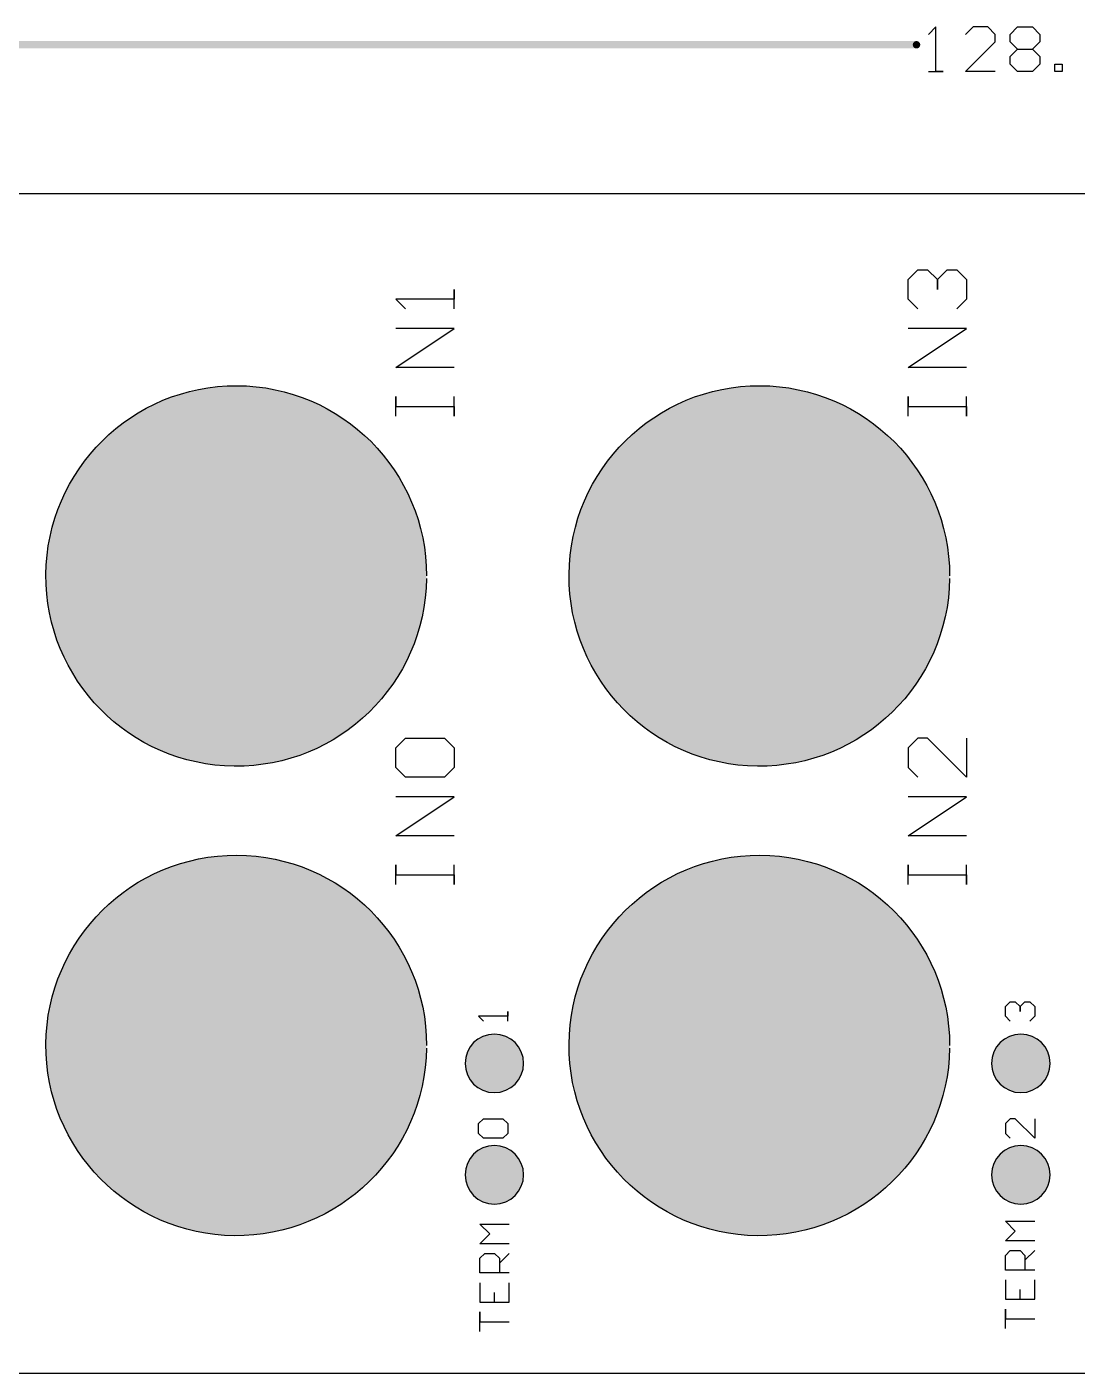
# Model space of a CAD drawing. Header units: millimetres. Extents: x 34 to 167, y 52 to 98.
# Drawn here: x 62.9 to 98.77, y 52.31 to 98.3 of the extents above; entities that cross this region are included whole.
import ezdxf

# ---------------------------------------------------------------- set-up
doc = ezdxf.new("R2010")
doc.units = ezdxf.units.MM
for name, color, linetype in [('Mechanical1', 6, 'Continuous'), ('MultiLayer', 9, 'Continuous'), ('PadHoleLayer', 156, 'Continuous'), ('TopOverlay', 2, 'Continuous')]:
    doc.layers.add(name, color=color, linetype=linetype)

msp = doc.modelspace()

# ---------------------------------------------------------------- linework, layer by layer
at = {"layer": 'Mechanical1'}
for p, q in [((93.94722383999999, 98.29775362), (93.69330511999999, 98.0438349)), ((93.94722383999999, 96.77424638), (93.94722383999999, 98.29775362)), ((95.21681235999999, 98.29775362), (94.96289363999999, 98.0438349)), ((95.72464726, 98.29775362), (95.21681235999999, 98.29775362)), ((95.97856598, 98.0438349), (95.72464726, 98.29775362)), ((95.97856598, 97.78991871999999), (95.97856598, 98.0438349)), ((96.48640087999999, 98.0438349), (96.74031959999999, 98.29775362)), ((96.48640087999999, 97.78991871999999), (96.48640087999999, 98.0438349)), ((96.74031959999999, 98.29775362), (97.2481545, 98.29775362)), ((97.2481545, 98.29775362), (97.50207322, 98.0438349)), ((97.50207322, 98.0438349), (97.50207322, 97.78991871999999)), ((94.96289363999999, 96.77424638), (95.97856598, 97.78991871999999)), ((96.74031959999999, 97.536), (96.48640087999999, 97.78991871999999)), ((96.48640087999999, 97.28208128), (96.74031959999999, 97.536)), ((96.74031959999999, 97.536), (97.2481545, 97.536)), ((97.50207322, 97.78991871999999), (97.2481545, 97.536)), ((97.2481545, 97.536), (97.50207322, 97.28208128)), ((96.48640087999999, 97.0281651), (96.48640087999999, 97.28208128)), ((97.50207322, 97.28208128), (97.50207322, 97.0281651)), ((93.69330511999999, 96.77424638), (94.20114002, 96.77424638)), ((94.20114002, 96.77424638), (93.94722383999999, 96.77424638)), ((95.97856598, 96.77424638), (94.96289363999999, 96.77424638)), ((96.74031959999999, 96.77424638), (96.48640087999999, 97.0281651)), ((97.2481545, 96.77424638), (96.74031959999999, 96.77424638)), ((97.50207322, 97.0281651), (97.2481545, 96.77424638)), ((98.00990811999999, 96.77424638), (98.00990811999999, 97.0281651)), ((98.00990811999999, 97.0281651), (98.26382684, 97.0281651)), ((98.26382684, 96.77424638), (98.00990811999999, 96.77424638)), ((98.26382684, 97.0281651), (98.26382684, 96.77424638))]:
    msp.add_line(p, q, dxfattribs=at)
at = {"layer": 'Mechanical1', "const_width": 0.254}
msp.add_lwpolyline([(33.9624035, 97.6884), (93.28690512, 97.6884)], dxfattribs=at)
at = {"layer": 'Mechanical1', "const_width": 0.127}
msp.add_lwpolyline([(93.22340512, 97.6884, 1), (93.35040511999999, 97.6884, 1)], format="xyb", close=True, dxfattribs=at)
at = {"layer": 'Mechanical1'}
for points in [[(33.9624035, 92.60843048), (162.36237784, 92.60843048)], [(33.9624035, 52.30843488), (162.36239816, 52.30843488)]]:
    msp.add_lwpolyline(points, dxfattribs=at)
for points in [[(76.54938716, 79.45161402, -291.2099329300358), (76.5499993, 79.54089248)], [(94.41749467999999, 79.45161402, -291.2099329300358), (94.41810681999999, 79.54089248)], [(76.54938716, 63.41072154, -291.2099329300358), (76.5499993, 63.5)], [(94.41738799999999, 63.41072154, -291.2099329300358), (94.41800013999999, 63.5)]]:
    msp.add_lwpolyline(points, format="xyb", dxfattribs=at)
for points in [[(76.54938716, 79.45161402, 1), (76.54938716, 79.45161402, 1)], [(76.5499993, 79.54089248, 1), (76.5499993, 79.54089248, 1)], [(94.41749467999999, 79.45161402, 1), (94.41749467999999, 79.45161402, 1)], [(94.41810681999999, 79.54089248, 1), (94.41810681999999, 79.54089248, 1)], [(76.5499993, 63.5, 1), (76.5499993, 63.5, 1)], [(79.86700053999999, 62.89000121999999, 1), (77.86699946, 62.89000121999999, 1)], [(94.41800013999999, 63.5, 1), (94.41800013999999, 63.5, 1)], [(97.84999988, 62.89000121999999, 1), (95.8499988, 62.89000121999999, 1)], [(76.54938716, 63.41072154, 1), (76.54938716, 63.41072154, 1)], [(94.41738799999999, 63.41072154, 1), (94.41738799999999, 63.41072154, 1)], [(77.86699946, 62.89000121999999, 1), (77.86699946, 62.89000121999999, 1)], [(79.86700053999999, 62.89000121999999, 1), (79.86700053999999, 62.89000121999999, 1)], [(95.8499988, 62.89000121999999, 1), (95.8499988, 62.89000121999999, 1)], [(97.84999988, 62.89000121999999, 1), (97.84999988, 62.89000121999999, 1)], [(79.86700053999999, 59.08000122, 1), (77.86699946, 59.08000122, 1)], [(97.84999988, 59.08000122, 1), (95.8499988, 59.08000122, 1)], [(77.86699946, 59.08000122, 1), (77.86699946, 59.08000122, 1)], [(79.86700053999999, 59.08000122, 1), (79.86700053999999, 59.08000122, 1)], [(95.8499988, 59.08000122, 1), (95.8499988, 59.08000122, 1)], [(97.84999988, 59.08000122, 1), (97.84999988, 59.08000122, 1)]]:
    msp.add_lwpolyline(points, format="xyb", close=True, dxfattribs=at)
at = {"layer": 'MultiLayer'}
for points, const_width in [([(68.55000006, 79.54089248, 1), (71.54999914, 79.54089248, 1)], 2.99999908), ([(86.41810758, 79.54089248, 1), (89.41810665999999, 79.54089248, 1)], 2.99999908), ([(68.55000006, 63.5, 1), (71.54999914, 63.5, 1)], 2.99999908), ([(86.4180009, 63.5, 1), (89.41799997999999, 63.5, 1)], 2.99999908), ([(78.48599999999999, 62.89000121999999, 1), (79.24799999999999, 62.89000121999999, 1)], 0.762), ([(96.46899934, 62.89000121999999, 1), (97.23099934, 62.89000121999999, 1)], 0.762), ([(78.48599999999999, 59.08000122, 1), (79.24799999999999, 59.08000122, 1)], 0.762), ([(96.46899934, 59.08000122, 1), (97.23099934, 59.08000122, 1)], 0.762)]:
    msp.add_lwpolyline(points, format="xyb", close=True, dxfattribs=dict(at, const_width=const_width))
at = {"layer": 'PadHoleLayer'}
for points, const_width in [([(66.80000102, 79.54089248, 1), (73.29999818, 79.54089248, 1)], 6.4999997), ([(84.66810853999999, 79.54089248, 1), (91.1681057, 79.54089248, 1)], 6.4999997), ([(66.80000102, 63.5, 1), (73.29999818, 63.5, 1)], 6.4999997), ([(84.66800185999999, 63.5, 1), (91.16799902, 63.5, 1)], 6.4999997), ([(78.367001, 62.89000121999999, 1), (79.36699899999999, 62.89000121999999, 1)], 1.00000054), ([(96.35000034, 62.89000121999999, 1), (97.34999834, 62.89000121999999, 1)], 1.00000054), ([(78.367001, 59.08000122, 1), (79.36699899999999, 59.08000122, 1)], 1.00000054), ([(96.35000034, 59.08000122, 1), (97.34999834, 59.08000122, 1)], 1.00000054)]:
    msp.add_lwpolyline(points, format="xyb", close=True, dxfattribs=dict(at, const_width=const_width))
at = {"layer": 'TopOverlay'}
for p, q in [((93.00064458, 89.66516229999999), (93.33387225999999, 89.99838744)), ((93.33387225999999, 89.99838744), (93.66709739999999, 89.99838744)), ((93.66709739999999, 89.99838744), (94.00032254, 89.66516229999999)), ((94.00032254, 89.66516229999999), (94.33355021999999, 89.99838744)), ((94.33355021999999, 89.99838744), (94.66677535999999, 89.99838744)), ((94.66677535999999, 89.99838744), (95.0000005, 89.66516229999999)), ((77.49999994, 88.66548433999999), (77.49999994, 89.33193462)), ((77.49999994, 89.33193462), (77.49999994, 88.99870947999999)), ((93.00064458, 88.99870947999999), (93.00064458, 89.66516229999999)), ((94.00032254, 89.66516229999999), (94.00032254, 89.33193462)), ((94.00032254, 89.33193462), (94.00032254, 89.66516229999999)), ((95.0000005, 89.66516229999999), (95.0000005, 88.99870947999999)), ((77.49999994, 88.99870947999999), (75.50064402, 88.99870947999999)), ((75.50064402, 88.99870947999999), (75.83387169999999, 88.66548433999999)), ((93.33387225999999, 88.66548433999999), (93.00064458, 88.99870947999999)), ((95.0000005, 88.99870947999999), (94.66677535999999, 88.66548433999999)), ((75.50064402, 86.66612841999999), (77.49999994, 87.99903151999999)), ((77.49999994, 87.99903151999999), (75.50064402, 87.99903151999999)), ((93.00064458, 86.66612841999999), (95.0000005, 87.99903151999999)), ((95.0000005, 87.99903151999999), (93.00064458, 87.99903151999999)), ((77.49999994, 86.66612841999999), (75.50064402, 86.66612841999999)), ((95.0000005, 86.66612841999999), (93.00064458, 86.66612841999999)), ((75.50064402, 85.00000018), (75.50064402, 85.66645046)), ((75.50064402, 85.66645046), (75.50064402, 85.33322532)), ((77.49999994, 85.00000018), (77.49999994, 85.66645046)), ((93.00064458, 85.00000018), (93.00064458, 85.66645046)), ((93.00064458, 85.66645046), (93.00064458, 85.33322532)), ((95.0000005, 85.00000018), (95.0000005, 85.66645046)), ((75.50064402, 85.33322532), (77.49999994, 85.33322532)), ((77.49999994, 85.33322532), (77.49999994, 85.00000018)), ((93.00064458, 85.33322532), (95.0000005, 85.33322532)), ((95.0000005, 85.33322532), (95.0000005, 85.00000018)), ((75.50064402, 73.66516127999999), (75.83387169999999, 73.99838642)), ((75.50064402, 72.99870845999999), (75.50064402, 73.66516127999999)), ((75.83387169999999, 73.99838642), (77.1667748, 73.99838642)), ((77.1667748, 73.99838642), (77.49999994, 73.66516127999999)), ((77.49999994, 73.66516127999999), (77.49999994, 72.99870845999999)), ((93.33387225999999, 73.99838642), (93.00064458, 73.66516127999999)), ((93.00064458, 73.66516127999999), (93.00064458, 72.99870845999999)), ((93.66709739999999, 73.99838642), (93.33387225999999, 73.99838642)), ((95.0000005, 72.66548331999999), (93.66709739999999, 73.99838642)), ((95.0000005, 73.99838642), (95.0000005, 72.66548331999999)), ((75.83387169999999, 72.66548331999999), (75.50064402, 72.99870845999999)), ((77.1667748, 72.66548331999999), (75.83387169999999, 72.66548331999999)), ((77.49999994, 72.99870845999999), (77.1667748, 72.66548331999999)), ((93.00064458, 72.99870845999999), (93.33387225999999, 72.66548331999999)), ((75.50064402, 70.6661274), (77.49999994, 71.99903049999999)), ((77.49999994, 71.99903049999999), (75.50064402, 71.99903049999999)), ((93.00064458, 70.6661274), (95.0000005, 71.99903049999999)), ((95.0000005, 71.99903049999999), (93.00064458, 71.99903049999999)), ((77.49999994, 70.6661274), (75.50064402, 70.6661274)), ((95.0000005, 70.6661274), (93.00064458, 70.6661274)), ((75.50064402, 68.99999916), (75.50064402, 69.66644944)), ((75.50064402, 69.66644944), (75.50064402, 69.3332243)), ((77.49999994, 68.99999916), (77.49999994, 69.66644944)), ((93.00064458, 68.99999916), (93.00064458, 69.66644944)), ((93.00064458, 69.66644944), (93.00064458, 69.3332243)), ((95.0000005, 68.99999916), (95.0000005, 69.66644944)), ((75.50064402, 69.3332243), (77.49999994, 69.3332243)), ((77.49999994, 69.3332243), (77.49999994, 68.99999916)), ((93.00064458, 69.3332243), (95.0000005, 69.3332243)), ((95.0000005, 69.3332243), (95.0000005, 68.99999916)), ((96.32531915999999, 64.82983478), (96.49193299999999, 64.99644608)), ((96.49193299999999, 64.99644608), (96.65854684, 64.99644608)), ((96.65854684, 64.99644608), (96.82515814, 64.82983478)), ((96.82515814, 64.82983478), (96.99177198, 64.99644608)), ((96.99177198, 64.99644608), (97.15838328, 64.99644608)), ((97.15838328, 64.99644608), (97.32499711999999, 64.82983478)), ((79.32499756, 64.49660964), (78.3253196, 64.49660964)), ((78.3253196, 64.49660964), (78.49193344, 64.32999579999999)), ((79.32499756, 64.32999579999999), (79.32499756, 64.66322094)), ((79.32499756, 64.66322094), (79.32499756, 64.49660964)), ((96.32531915999999, 64.49660964), (96.32531915999999, 64.82983478)), ((96.49193299999999, 64.32999579999999), (96.32531915999999, 64.49660964)), ((96.82515814, 64.82983478), (96.82515814, 64.66322094)), ((96.82515814, 64.66322094), (96.82515814, 64.82983478)), ((97.32499711999999, 64.49660964), (97.15838328, 64.32999579999999)), ((97.32499711999999, 64.82983478), (97.32499711999999, 64.49660964)), ((78.3253196, 60.82983515999999), (78.49193344, 60.99644645999999)), ((78.3253196, 60.49661002), (78.3253196, 60.82983515999999)), ((78.49193344, 60.99644645999999), (79.15838371999999, 60.99644645999999)), ((79.15838371999999, 60.99644645999999), (79.32499756, 60.82983515999999)), ((79.32499756, 60.82983515999999), (79.32499756, 60.49661002)), ((96.49193299999999, 60.99644645999999), (96.32531915999999, 60.82983515999999)), ((96.32531915999999, 60.82983515999999), (96.32531915999999, 60.49661002)), ((96.65854684, 60.99644645999999), (96.49193299999999, 60.99644645999999)), ((97.32499711999999, 60.32999617999999), (96.65854684, 60.99644645999999)), ((97.32499711999999, 60.99644645999999), (97.32499711999999, 60.32999617999999)), ((78.49193344, 60.32999617999999), (78.3253196, 60.49661002)), ((79.15838371999999, 60.32999617999999), (78.49193344, 60.32999617999999)), ((79.32499756, 60.49661002), (79.15838371999999, 60.32999617999999)), ((96.32531915999999, 60.49661002), (96.49193299999999, 60.32999617999999)), ((96.65854684, 57.16225549999999), (96.32531915999999, 57.49548064)), ((96.32531915999999, 57.49548064), (97.32499711999999, 57.49548064)), ((78.70854972, 57.06225569999999), (78.37532204, 57.39548084)), ((78.37532204, 57.39548084), (79.375, 57.39548084)), ((78.37532204, 56.72903056), (78.70854972, 57.06225569999999)), ((96.32531915999999, 56.82903036), (96.65854684, 57.16225549999999)), ((79.375, 56.72903056), (78.37532204, 56.72903056)), ((97.32499711999999, 56.82903036), (96.32531915999999, 56.82903036)), ((78.37532204, 56.22919158), (78.54193588, 56.39580288)), ((78.37532204, 55.7293526), (78.37532204, 56.22919158)), ((78.54193588, 56.39580288), (78.87516102, 56.39580288)), ((78.87516102, 56.39580288), (79.04177485999999, 56.22919158)), ((79.04177485999999, 56.06257773999999), (79.375, 56.39580288)), ((79.04177485999999, 56.22919158), (79.04177485999999, 55.7293526)), ((96.32531915999999, 56.32919138), (96.49193299999999, 56.49580268)), ((96.32531915999999, 55.8293524), (96.32531915999999, 56.32919138)), ((96.49193299999999, 56.49580268), (96.82515814, 56.49580268)), ((96.82515814, 56.49580268), (96.99177198, 56.32919138)), ((96.99177198, 56.16257753999999), (97.32499711999999, 56.49580268)), ((96.99177198, 56.32919138), (96.99177198, 55.8293524)), ((79.375, 55.7293526), (78.37532204, 55.7293526)), ((97.32499711999999, 55.8293524), (96.32531915999999, 55.8293524)), ((78.37532204, 55.39612492), (78.37532204, 54.72967464)), ((79.375, 54.72967464), (79.375, 55.39612492)), ((96.32531915999999, 55.49612472), (96.32531915999999, 54.82967444)), ((97.32499711999999, 54.82967444), (97.32499711999999, 55.49612472)), ((78.37532204, 54.72967464), (79.375, 54.72967464)), ((78.87516102, 54.72967464), (78.87516102, 55.06289978)), ((96.32531915999999, 54.82967444), (97.32499711999999, 54.82967444)), ((96.82515814, 54.82967444), (96.82515814, 55.16289957999999)), ((78.37532204, 53.72999668), (78.37532204, 54.39644696)), ((78.37532204, 54.39644696), (78.37532204, 54.06322182)), ((96.32531915999999, 53.82999648), (96.32531915999999, 54.49644676)), ((96.32531915999999, 54.49644676), (96.32531915999999, 54.16322161999999)), ((78.37532204, 54.06322182), (79.375, 54.06322182)), ((96.32531915999999, 54.16322161999999), (97.32499711999999, 54.16322161999999))]:
    msp.add_line(p, q, dxfattribs=at)

doc.saveas('drawing.dxf')
